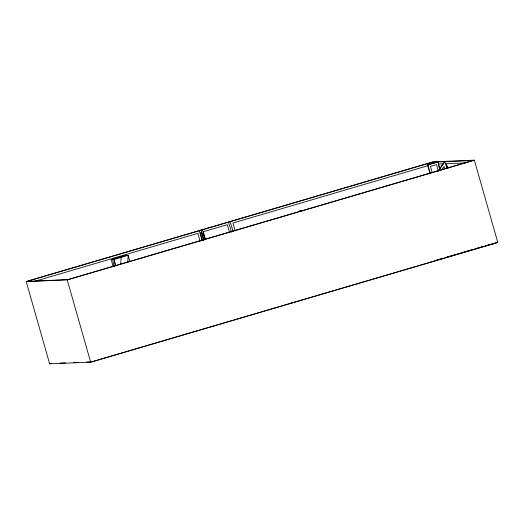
<?xml version="1.0" encoding="UTF-8"?>
<svg xmlns="http://www.w3.org/2000/svg" width="524" height="524" viewBox="0 0 524 524"><rect width="100%" height="100%" fill="white"/><g stroke="black" fill="none" stroke-linecap="round" stroke-linejoin="round"><path stroke-width="0.79" d="M120.697 264.672L121.09 257.389M127.771 262.596L128.157 255.312L125.321 255.424L111.186 259.583L113.138 266.441M441.771 169.828L444.097 166.462L444.765 168.8M437.999 171.034L444.457 161.7M438.464 171.014L444.922 161.68L446.913 168.669M26.2 281.526L433.328 161.805L474.358 160.18L497.8 242.474L90.672 362.195L49.642 363.82L26.2 281.526L67.229 279.895L474.358 160.18M27.779 281.133L432.28 162.185L472.779 160.573L68.277 279.521L26.403 281.519M201.963 240.103L199.284 230.698L202.618 230.233L205.284 239.586M430.014 173.51L427.577 164.936L437.671 161.968M427.577 164.936L437.933 161.955L439.859 168.708M35.422 281.113L197.849 233.35L200.076 241.164M428.16 165.623L232.938 223.028L235.165 230.848M49.642 363.82L51.214 363.361M435.562 260.389L437.887 259.708M439.44 259.256L443.311 258.116M446.402 257.205L455.697 254.474M457.249 254.016L461.12 252.876M462.666 252.424L473.506 249.234M475.045 248.782L478.884 247.656M480.416 247.204L482.715 246.529M485.781 245.625L496.221 242.867L91.72 361.815L86.532 362.025M443.415 163.822L438.261 164.025L439.597 168.715M465.613 162.938L446.016 163.717L448.321 168.021M302.283 210.707L298.949 211.179L300.973 211.093M230.069 221.58L233.219 231.7M228.451 222.052L231.601 232.171M200.594 230.311L202.618 230.233M496.189 242.54L497.8 242.474M111.186 259.583L114.022 259.472L128.157 255.312L129.893 261.411M291.121 302.793L292.661 302.728M59.972 363.08L65.546 362.857M73.504 362.543L78.279 362.353M447.634 167.935L446.52 165.853L447.188 168.184M438.287 170.863L436.505 164.608L430.446 166.39L432.221 172.625M432.28 162.185L432.673 163.553M427.839 164.929L430.283 173.496M229.512 232.512L227.285 224.691L203.201 231.772L205.428 239.592M203.024 233.082L203.685 235.42M204.131 236.979L204.799 239.317M201.308 230.619L203.967 239.966M203.705 240.483L201.485 232.689L200.273 232.741L202.5 240.555M115.758 265.563L114.022 259.472L115.385 265.819M67.229 279.895L90.672 362.195M112.601 259.524L114.14 266.67"/></g></svg>
